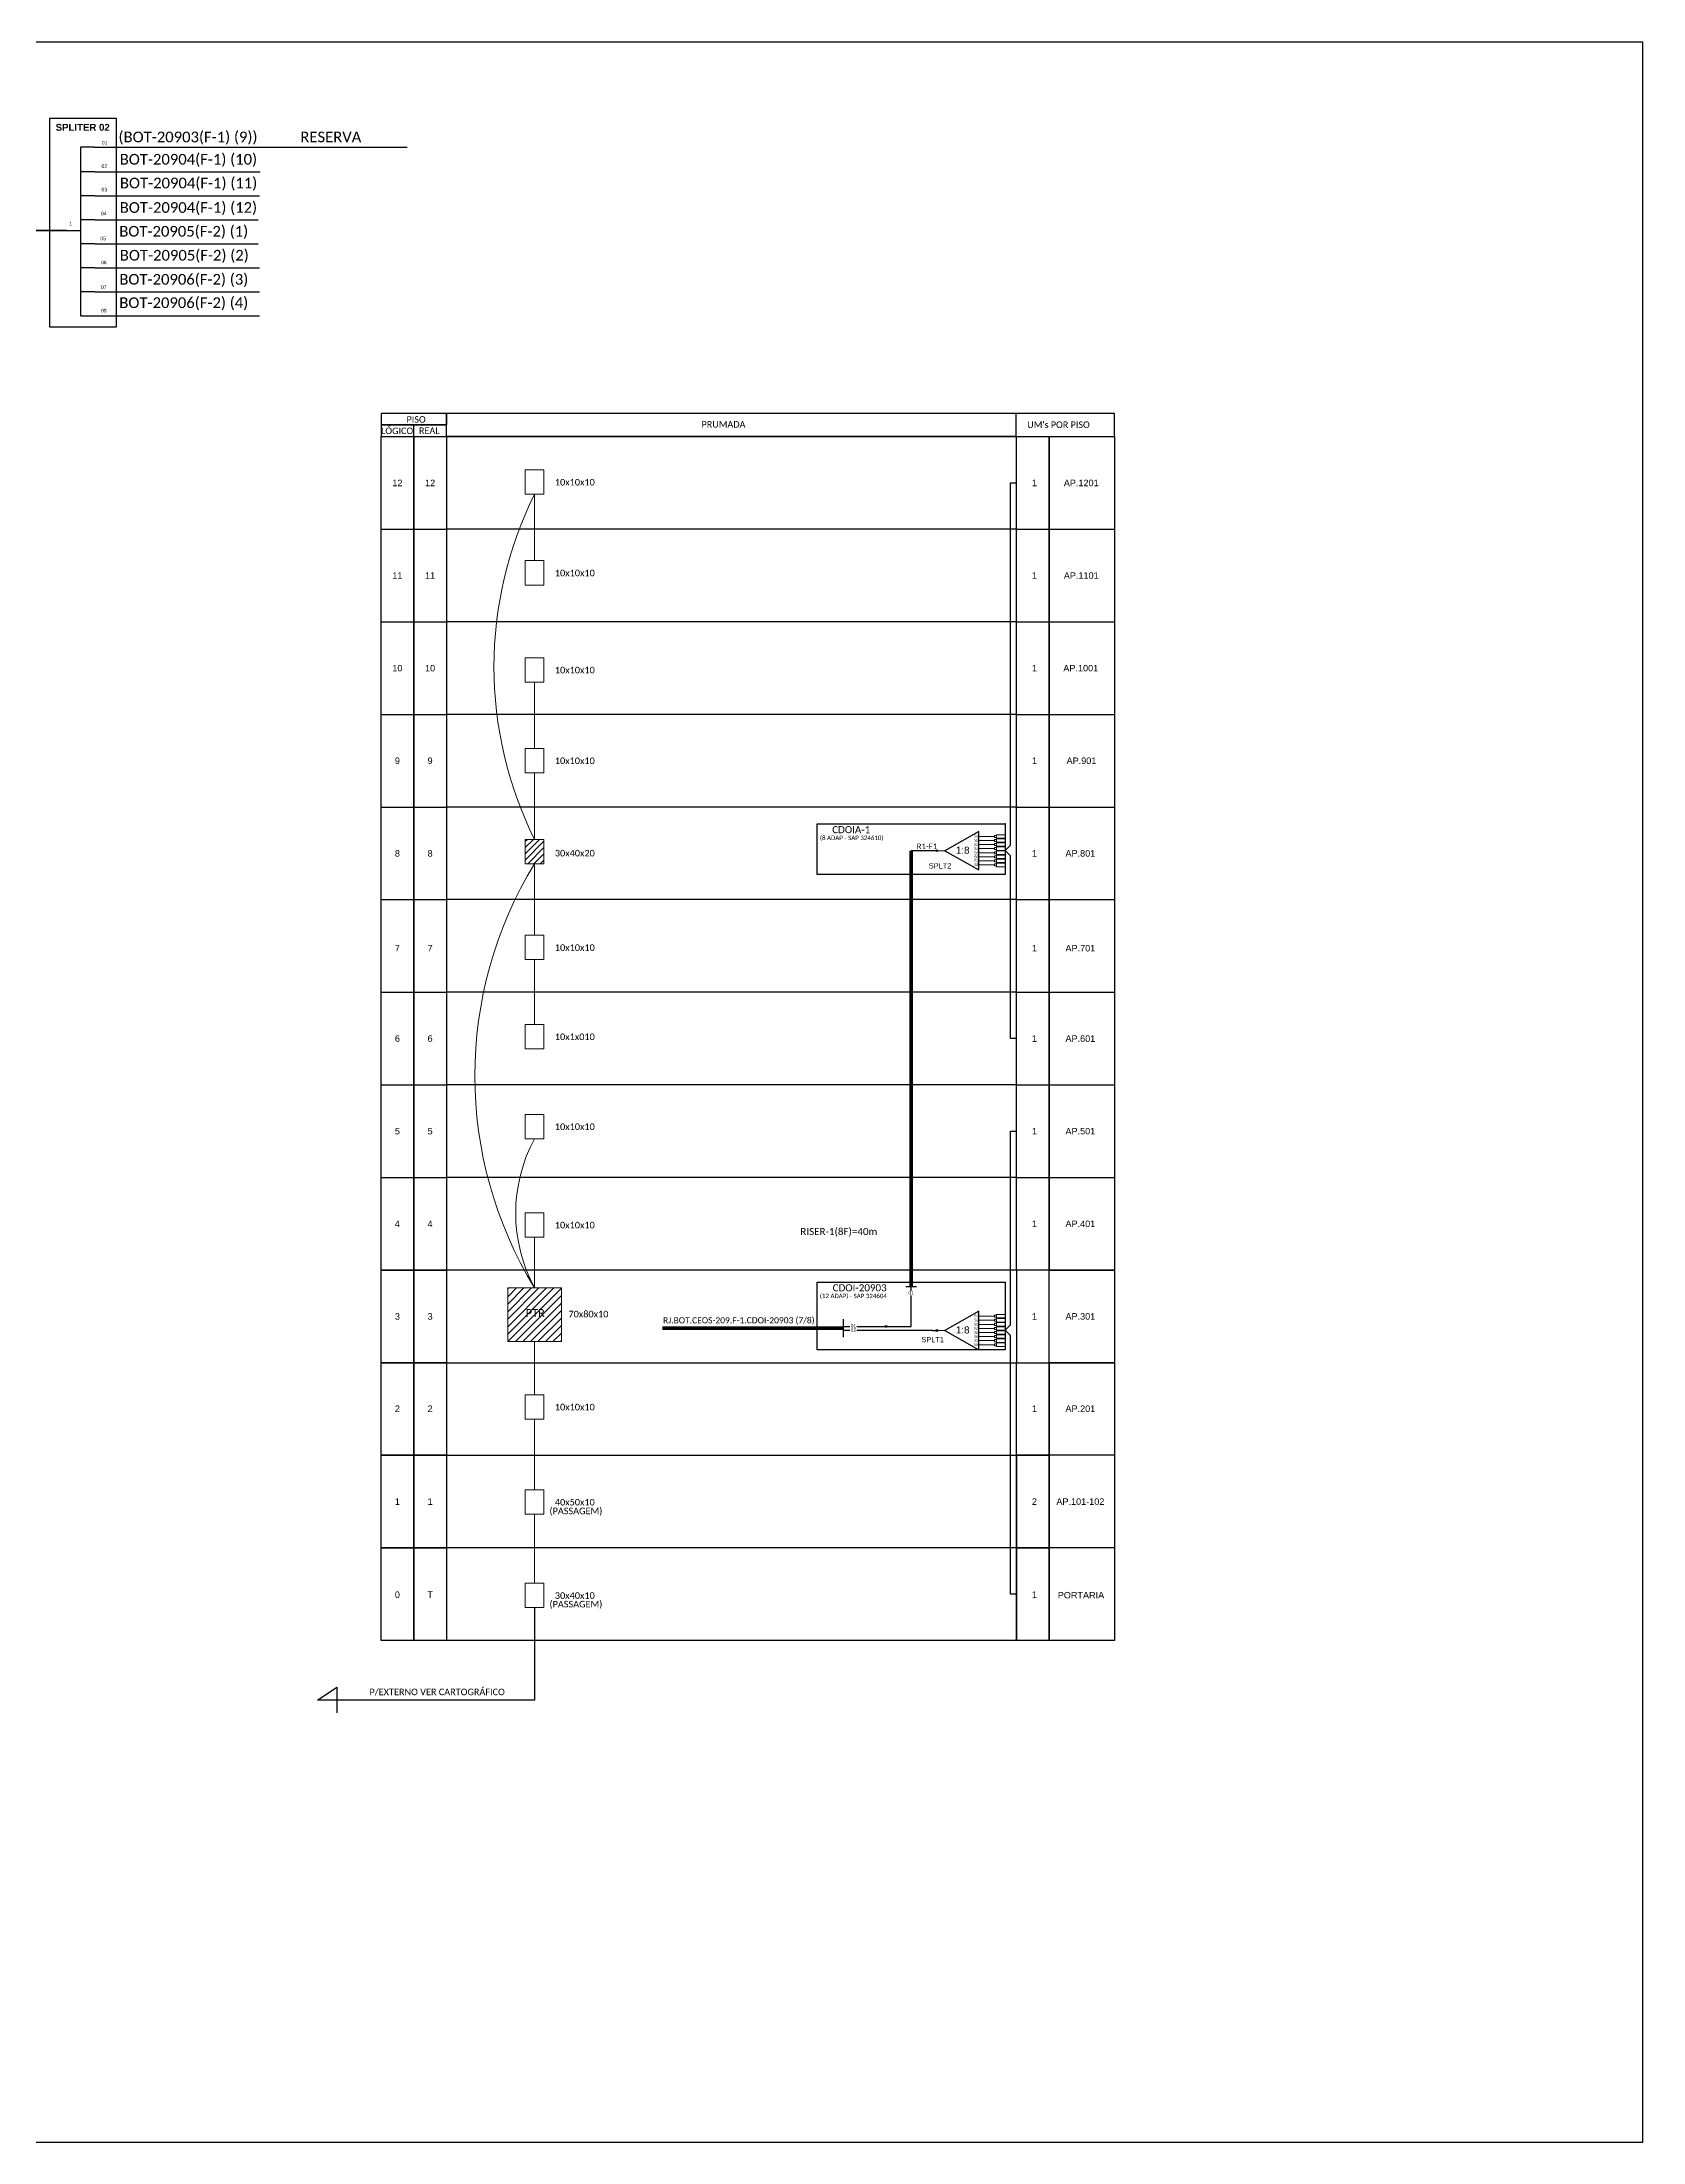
# Model space of a CAD drawing. Header units: millimetres. Extents: x -5590 to 21534, y -8869 to 17871.
# Drawn here: x -5204 to -4751, y 17277 to 17871 of the extents above; entities that cross this region are included whole.
import ezdxf
from ezdxf.enums import TextEntityAlignment as Align

# ---------------------------------------------------------------- set-up
doc = ezdxf.new("R2010")
doc.units = ezdxf.units.MM
doc.header["$LTSCALE"] = 0.03
for name, color, linetype in [('CAP a instalar', 1, 'FENCELINE1'), ('ml', 1, 'Continuous'), ('texto', 255, 'Continuous'), ('UNIFILAR', 7, 'Continuous')]:
    doc.layers.add(name, color=color, linetype=linetype)
doc.styles.add('ARIAL', font='arial.ttf')
doc.styles.add('MtXpl_Calibri', font='calibri.ttf')
doc.styles.get("Standard").update_dxf_attribs({"font": 'arial.ttf'})
doc.styles.add('WMF-Calibri0', font='calibri.ttf')
doc.linetypes.add('FENCELINE1', pattern='A,0.25,-0.1,[133,ltypeshp.shx,S=0.1,R=0,X=-0.1,Y=0],-0.1,1', length=1.45)

# ---------------------------------------------------------------- blocks, each defined once
blk = doc.blocks.new('A$C415C251F')
at = {"color": 3}
blk.add_point((0, 0), dxfattribs=at)
blk = doc.blocks.new('SPLT_1-8_SC-APC')
at = {"color": 1}
blk.add_lwpolyline([(-7.37, -2.1), (-17.04, -7.55), (-7.37, -13), (-7.37, -2.1)], dxfattribs=at)
at = {"color": 3, "lineweight": 0}
for points in [[(-2.99, -3.51), (-7.37, -3.51)], [(-7.37, -4.66), (-2.99, -4.66)], [(-7.37, -5.82), (-2.99, -5.82)], [(-2.41, -3.02), (-2.41, -4)], [(-2.41, -3.02), (0, -3.02)], [(-2.41, -4), (0, -4)], [(-2.41, -4.17), (-2.41, -5.16)], [(-2.41, -4.17), (0, -4.17)], [(-2.41, -5.16), (0, -5.16)], [(-2.41, -5.32), (-2.41, -6.31)], [(-2.41, -5.32), (0, -5.32)], [(-7.37, -6.97), (-2.99, -6.97)], [(-7.37, -8.12), (-2.99, -8.12)], [(-7.37, -9.28), (-2.99, -9.28)], [(-7.37, -10.43), (-2.99, -10.43)], [(-7.37, -11.58), (-2.99, -11.58)], [(-2.41, -6.31), (0, -6.31)], [(-2.41, -6.48), (-2.41, -7.46)], [(-2.41, -6.48), (0, -6.48)], [(-2.41, -7.46), (0, -7.46)], [(-2.41, -7.63), (-2.41, -8.62)], [(-2.41, -7.63), (0, -7.63)], [(-2.41, -8.62), (0, -8.62)], [(-2.41, -8.78), (-2.41, -9.77)], [(-2.41, -8.78), (0, -8.78)], [(-2.41, -9.77), (0, -9.77)], [(-2.41, -9.94), (-2.41, -10.92)], [(-2.41, -9.94), (0, -9.94)], [(-2.41, -10.92), (0, -10.92)], [(-2.41, -11.09), (-2.41, -12.08)], [(-2.41, -11.09), (0, -11.09)], [(-2.41, -12.08), (0, -12.08)]]:
    blk.add_lwpolyline(points, dxfattribs=at)
for points in [[(-2.99, -3.22), (-2.41, -3.22), (-2.41, -3.8), (-2.99, -3.8)], [(-2.99, -4.38), (-2.41, -4.38), (-2.41, -4.95), (-2.99, -4.95)], [(-2.99, -5.53), (-2.41, -5.53), (-2.41, -6.1), (-2.99, -6.1)], [(-2.99, -6.68), (-2.41, -6.68), (-2.41, -7.26), (-2.99, -7.26)], [(-2.99, -7.84), (-2.41, -7.84), (-2.41, -8.41), (-2.99, -8.41)], [(-2.99, -8.99), (-2.41, -8.99), (-2.41, -9.56), (-2.99, -9.56)], [(-2.99, -10.14), (-2.41, -10.14), (-2.41, -10.72), (-2.99, -10.72)], [(-2.99, -11.3), (-2.41, -11.3), (-2.41, -11.87), (-2.99, -11.87)]]:
    blk.add_lwpolyline(points, close=True, dxfattribs=at)
at = {"color": 1, "lineweight": 0}
blk.add_lwpolyline([(-17.04, -7.55), (-19.26, -7.55)], dxfattribs=at)
at = {"color": 1, "style": 'ARIAL'}
for s, height, p in [('S1', 0.75, (-8.74, -3.78)), ('S2', 0.75, (-8.74, -4.97)), ('S3', 0.75, (-8.74, -6.18)), ('1:8', 2, (-13.91, -8.4)), ('S4', 0.75, (-8.74, -7.36)), ('S5', 0.75, (-8.74, -8.57)), ('S6', 0.75, (-8.74, -9.69)), ('S7', 0.75, (-8.74, -10.78)), ('S8', 0.75, (-8.74, -11.9))]:
    blk.add_text(s, height=height, dxfattribs=at).set_placement(p)

msp = doc.modelspace()

# ---------------------------------------------------------------- hatches: boundary and pattern name
h = msp.add_hatch()
h.set_pattern_fill('ANSI31', color=1, scale=10)
h.set_pattern_definition([(45, (-17254.8219, 15862.3637), (-0.88388348, 0.88388348), [])])
h.paths.add_polyline_path([(-5062, 17645.36), (-5067.3, 17645.36), (-5067.3, 17638.46), (-5062, 17638.46)])
h = msp.add_hatch(color=3)
h.dxf.hatch_style = 1
edge = h.paths.add_edge_path()
edge.add_arc((-4950.86, 17642.15), 0.205, 0, 360)
h = msp.add_hatch()
h.set_pattern_fill('ANSI31', color=1, scale=12, style=0)
h.set_pattern_definition([(45, (-5805.823, 17041.2056), (-1.0606602, 1.0606602), [])])
h.paths.add_polyline_path([(-5057.06, 17518.47), (-5072.24, 17518.47), (-5072.24, 17503.33), (-5057.06, 17503.33)])
h.paths.add_polyline_path([(-5067.51, 17509.42), (-5061, 17509.42), (-5061, 17513.36), (-5067.51, 17513.36)], flags=9)
h = msp.add_hatch(color=3)
h.dxf.hatch_style = 1
edge = h.paths.add_edge_path()
edge.add_arc((-4965.17, 17507.59), 0.256, 0, 360)
h = msp.add_hatch(color=3)
h.dxf.hatch_style = 1
edge = h.paths.add_edge_path()
edge.add_arc((-4950.86, 17506.44), 0.256, 0, 360)

# ---------------------------------------------------------------- linework, layer by layer
at = {"color": 0}
for p, q in [((-5108.06, 17759.27), (-5098.8, 17759.27)), ((-5108.06, 17733.08), (-5108.06, 17759.27)), ((-5108.06, 17759.27), (-5098.8, 17759.27)), ((-5098.8, 17759.27), (-5098.8, 17733.08)), ((-5098.8, 17759.27), (-5089.55, 17759.27)), ((-5098.8, 17733.08), (-5098.8, 17759.27)), ((-5098.8, 17759.27), (-5089.55, 17759.27)), ((-4928.38, 17759.27), (-5089.55, 17759.27)), ((-5089.55, 17759.27), (-5089.55, 17733.08)), ((-4928.38, 17759.27), (-5089.55, 17759.27)), ((-4928.38, 17759.27), (-4919.13, 17759.27)), ((-4928.38, 17733.08), (-4928.38, 17759.27)), ((-4928.38, 17759.27), (-4919.13, 17759.27)), ((-4919.13, 17759.27), (-4900.61, 17759.27)), ((-4919.13, 17733.08), (-4919.13, 17759.27)), ((-4919.13, 17759.27), (-4919.13, 17733.08)), ((-4919.13, 17759.27), (-4900.61, 17759.27)), ((-4900.61, 17759.27), (-4900.61, 17733.08)), ((-5108.06, 17733.08), (-5098.8, 17733.08)), ((-5108.06, 17706.88), (-5108.06, 17733.08)), ((-5108.06, 17733.08), (-5098.8, 17733.08)), ((-5098.8, 17733.08), (-5098.8, 17706.88)), ((-5098.8, 17733.08), (-5089.55, 17733.08)), ((-5098.8, 17706.88), (-5098.8, 17733.08)), ((-5098.8, 17733.08), (-5089.55, 17733.08)), ((-4928.38, 17733.08), (-5089.55, 17733.08)), ((-5089.55, 17733.08), (-5089.55, 17706.88)), ((-4928.38, 17733.08), (-5089.55, 17733.08)), ((-4928.38, 17733.08), (-4919.13, 17733.08)), ((-4928.38, 17706.88), (-4928.38, 17733.08)), ((-4928.38, 17733.08), (-4919.13, 17733.08)), ((-4919.13, 17733.08), (-4900.61, 17733.08)), ((-4919.13, 17706.88), (-4919.13, 17733.08)), ((-4919.13, 17733.08), (-4919.13, 17706.88)), ((-4919.13, 17733.08), (-4900.61, 17733.08)), ((-4900.61, 17733.08), (-4900.61, 17706.88)), ((-5108.06, 17706.88), (-5098.8, 17706.88)), ((-5108.06, 17680.69), (-5108.06, 17706.88)), ((-5098.8, 17706.88), (-5098.8, 17680.69)), ((-5098.8, 17706.88), (-5089.55, 17706.88)), ((-5098.8, 17680.69), (-5098.8, 17706.88)), ((-4928.38, 17706.88), (-5089.55, 17706.88)), ((-5089.55, 17706.88), (-5089.55, 17680.69)), ((-4928.38, 17706.88), (-4919.13, 17706.88)), ((-4928.38, 17680.69), (-4928.38, 17706.88)), ((-4919.13, 17706.88), (-4900.61, 17706.88)), ((-4919.13, 17680.69), (-4919.13, 17706.88)), ((-4919.13, 17706.88), (-4919.13, 17680.69)), ((-4900.61, 17706.88), (-4900.61, 17680.69)), ((-5108.06, 17680.69), (-5098.8, 17680.69)), ((-5108.06, 17654.49), (-5108.06, 17680.69)), ((-5098.8, 17680.69), (-5098.8, 17654.49)), ((-5098.8, 17680.69), (-5089.55, 17680.69)), ((-5098.8, 17654.49), (-5098.8, 17680.69)), ((-4928.38, 17680.69), (-5089.55, 17680.69)), ((-5089.55, 17680.69), (-5089.55, 17654.49)), ((-4928.38, 17680.69), (-4919.13, 17680.69)), ((-4928.38, 17654.49), (-4928.38, 17680.69)), ((-4919.13, 17680.69), (-4900.61, 17680.69)), ((-4919.13, 17654.49), (-4919.13, 17680.69)), ((-4919.13, 17680.69), (-4919.13, 17654.49)), ((-4900.61, 17680.69), (-4900.61, 17654.49)), ((-5108.06, 17654.49), (-5098.8, 17654.49)), ((-5108.06, 17628.3), (-5108.06, 17654.49)), ((-5098.8, 17654.49), (-5098.8, 17628.3)), ((-5098.8, 17654.49), (-5089.55, 17654.49)), ((-5098.8, 17628.3), (-5098.8, 17654.49)), ((-4928.38, 17654.49), (-5089.55, 17654.49)), ((-5089.55, 17654.49), (-5089.55, 17628.3)), ((-4928.38, 17654.49), (-4919.13, 17654.49)), ((-4928.38, 17628.3), (-4928.38, 17654.49)), ((-4919.13, 17654.49), (-4900.61, 17654.49)), ((-4919.13, 17628.3), (-4919.13, 17654.49)), ((-4919.13, 17654.49), (-4919.13, 17628.3)), ((-4900.61, 17654.49), (-4900.61, 17628.3)), ((-5108.06, 17628.3), (-5098.8, 17628.3)), ((-5108.06, 17602.1), (-5108.06, 17628.3)), ((-5098.8, 17628.3), (-5098.8, 17602.1)), ((-5098.8, 17628.3), (-5089.55, 17628.3)), ((-5098.8, 17602.1), (-5098.8, 17628.3)), ((-4928.38, 17628.3), (-5089.55, 17628.3)), ((-5089.55, 17628.3), (-5089.55, 17602.1)), ((-4928.38, 17628.3), (-4919.13, 17628.3)), ((-4928.38, 17602.1), (-4928.38, 17628.3)), ((-4919.13, 17628.3), (-4900.61, 17628.3)), ((-4919.13, 17602.1), (-4919.13, 17628.3)), ((-4919.13, 17628.3), (-4919.13, 17602.1)), ((-4900.61, 17628.3), (-4900.61, 17602.1)), ((-5108.06, 17602.1), (-5098.8, 17602.1)), ((-5108.06, 17575.91), (-5108.06, 17602.1)), ((-5098.8, 17602.1), (-5098.8, 17575.91)), ((-5098.8, 17602.1), (-5089.55, 17602.1)), ((-5098.8, 17575.91), (-5098.8, 17602.1)), ((-4928.38, 17602.1), (-5089.55, 17602.1)), ((-5089.55, 17602.1), (-5089.55, 17575.91)), ((-4928.38, 17602.1), (-4919.13, 17602.1)), ((-4928.38, 17575.91), (-4928.38, 17602.1)), ((-4919.13, 17602.1), (-4900.61, 17602.1)), ((-4919.13, 17575.91), (-4919.13, 17602.1)), ((-4919.13, 17602.1), (-4919.13, 17575.91)), ((-4900.61, 17602.1), (-4900.61, 17575.91)), ((-5108.06, 17575.91), (-5098.8, 17575.91)), ((-5108.06, 17549.71), (-5108.06, 17575.91)), ((-5098.8, 17575.91), (-5098.8, 17549.71)), ((-5098.8, 17575.91), (-5089.55, 17575.91)), ((-5098.8, 17549.71), (-5098.8, 17575.91)), ((-4928.38, 17575.91), (-5089.55, 17575.91)), ((-5089.55, 17575.91), (-5089.55, 17549.71)), ((-4928.38, 17575.91), (-4919.13, 17575.91)), ((-4928.38, 17549.71), (-4928.38, 17575.91)), ((-4919.13, 17575.91), (-4900.61, 17575.91)), ((-4919.13, 17549.71), (-4919.13, 17575.91)), ((-4919.13, 17575.91), (-4919.13, 17549.71)), ((-4900.61, 17575.91), (-4900.61, 17549.71)), ((-4928.38, 17549.71), (-5089.55, 17549.71)), ((-4928.38, 17523.52), (-5089.55, 17523.52)), ((-4928.38, 17523.52), (-4928.38, 17497.32)), ((-5089.55, 17497.32), (-4928.38, 17497.32)), ((-5089.55, 17471.13), (-4928.38, 17471.13)), ((-4928.38, 17471.13), (-4928.38, 17444.93)), ((-4919.13, 17444.93), (-4919.13, 17471.13)), ((-4900.61, 17471.13), (-4900.61, 17444.93)), ((-4928.38, 17444.93), (-5089.55, 17444.93)), ((-4928.38, 17444.93), (-4928.38, 17418.74)), ((-4900.61, 17444.93), (-4919.13, 17444.93)), ((-4919.13, 17418.74), (-4919.13, 17444.93)), ((-4900.61, 17444.93), (-4900.61, 17418.74)), ((-4928.38, 17418.74), (-5089.55, 17418.74)), ((-4900.61, 17418.74), (-4919.13, 17418.74))]:
    msp.add_line(p, q, dxfattribs=at)
at = {"color": 5}
for p, q in [((-4958.16, 17507.59), (-4958.16, 17516.33)), ((-4965.17, 17507.59), (-4958.16, 17507.59))]:
    msp.add_line(p, q, dxfattribs=at)
at = {"color": 3}
for p, q in [((-4977.32, 17507.59), (-4975.46, 17507.59)), ((-4973.54, 17507.59), (-4965.17, 17507.59))]:
    msp.add_line(p, q, dxfattribs=at)
msp.add_lwpolyline([(-5589.74, 17276.89), (-4751.18, 17276.89), (-4751.18, 17870.89), (-5589.74, 17870.89), (-5589.74, 17276.89)])
at = {"color": 7}
msp.add_lwpolyline([(-5201.84, 17790.28), (-5182.83, 17790.28), (-5182.83, 17849.3), (-5201.84, 17849.3)], close=True, dxfattribs=at)
at = {"color": 0}
for points in [[(-5108.06, 17762.56), (-5089.55, 17762.56), (-5089.55, 17765.85), (-5108.06, 17765.85)], [(-5108.06, 17759.27), (-5089.55, 17759.27), (-5089.55, 17762.56), (-5108.06, 17762.56)], [(-5108.06, 17549.71), (-5098.8, 17549.71), (-5098.8, 17523.52), (-5108.06, 17523.52)], [(-5098.8, 17549.71), (-5089.55, 17549.71), (-5089.55, 17523.52), (-5098.8, 17523.52)], [(-4928.38, 17549.71), (-4919.13, 17549.71), (-4919.13, 17523.52), (-4928.38, 17523.52)], [(-4919.13, 17549.71), (-4900.61, 17549.71), (-4900.61, 17523.52), (-4919.13, 17523.52)], [(-5108.06, 17523.52), (-5098.8, 17523.52), (-5098.8, 17497.32), (-5108.06, 17497.32)], [(-5098.8, 17523.52), (-5089.55, 17523.52), (-5089.55, 17497.32), (-5098.8, 17497.32)], [(-4919.13, 17523.52), (-4900.61, 17523.52), (-4900.61, 17497.32), (-4919.13, 17497.32)], [(-5108.06, 17497.32), (-5098.8, 17497.32), (-5098.8, 17471.13), (-5108.06, 17471.13)], [(-5098.8, 17497.32), (-5089.55, 17497.32), (-5089.55, 17471.13), (-5098.8, 17471.13)], [(-4928.38, 17497.32), (-4919.13, 17497.32), (-4919.13, 17471.13), (-4928.38, 17471.13)], [(-4919.13, 17497.32), (-4900.61, 17497.32), (-4900.61, 17471.13), (-4919.13, 17471.13)], [(-5108.06, 17471.13), (-5098.8, 17471.13), (-5098.8, 17444.93), (-5108.06, 17444.93)], [(-5098.8, 17471.13), (-5089.55, 17471.13), (-5089.55, 17444.93), (-5098.8, 17444.93)], [(-4928.38, 17471.13), (-4919.13, 17471.13), (-4919.13, 17444.93), (-4928.38, 17444.93)], [(-5108.06, 17444.93), (-5098.8, 17444.93), (-5098.8, 17418.74), (-5108.06, 17418.74)], [(-5098.8, 17444.93), (-5089.55, 17444.93), (-5089.55, 17418.74), (-5098.8, 17418.74)], [(-4928.38, 17444.93), (-4919.13, 17444.93), (-4919.13, 17418.74), (-4928.38, 17418.74)]]:
    msp.add_lwpolyline(points, close=True, dxfattribs=at)
for points in [[(-5098.8, 17759.27), (-5098.8, 17762.56)], [(-5089.55, 17759.27), (-4900.61, 17759.27), (-4900.61, 17765.85), (-5089.55, 17765.85), (-5089.55, 17765.85), (-5089.55, 17762.56)], [(-4928.4, 17759.27), (-4928.4, 17765.85)]]:
    msp.add_lwpolyline(points, dxfattribs=at)
at = {"color": 0, "lineweight": 0}
for points in [[(-5067.3, 17749.87), (-5062, 17749.87), (-5062, 17742.97), (-5067.3, 17742.97)], [(-5067.3, 17724.19), (-5062, 17724.19), (-5062, 17717.29), (-5067.3, 17717.29)], [(-5067.3, 17696.73), (-5062, 17696.73), (-5062, 17689.83), (-5067.3, 17689.83)], [(-5067.3, 17671.07), (-5062, 17671.07), (-5062, 17664.17), (-5067.3, 17664.17)], [(-5067.3, 17618.3), (-5062, 17618.3), (-5062, 17611.41), (-5067.3, 17611.41)], [(-5067.3, 17593), (-5062, 17593), (-5062, 17586.11), (-5067.3, 17586.11)], [(-5067.3, 17567.57), (-5062, 17567.57), (-5062, 17560.67), (-5067.3, 17560.67)], [(-5067.3, 17539.73), (-5062, 17539.73), (-5062, 17532.83), (-5067.3, 17532.83)], [(-5067.3, 17488.26), (-5062, 17488.26), (-5062, 17481.37), (-5067.3, 17481.37)], [(-5067.3, 17461.36), (-5062, 17461.36), (-5062, 17454.46), (-5067.3, 17454.46)], [(-5067.3, 17434.95), (-5062, 17434.95), (-5062, 17428.06), (-5067.3, 17428.06)]]:
    msp.add_lwpolyline(points, close=True, dxfattribs=at)
at = {"color": 3}
for points in [[(-4928.38, 17589), (-4930.04, 17589), (-4930.04, 17640.73), (-4931.6, 17642.24), (-4930.03, 17643.74), (-4930.04, 17746.17), (-4928.38, 17746.17)], [(-4928.38, 17431.83), (-4930.04, 17431.83), (-4930.04, 17505.02), (-4931.6, 17506.53), (-4930.03, 17508.03), (-4930.03, 17562.81), (-4928.38, 17562.81)]]:
    msp.add_lwpolyline(points, dxfattribs=at)
at = {"color": 1}
for points in [[(-4984.73, 17649.7), (-4931.6, 17649.7), (-4931.6, 17635.38), (-4984.73, 17635.38)], [(-4984.73, 17520.12), (-4931.6, 17520.12), (-4931.6, 17500.99), (-4984.73, 17500.99)]]:
    msp.add_lwpolyline(points, close=True, dxfattribs=at)
at = {"color": 1, "lineweight": 0}
for points in [[(-5067.3, 17645.36), (-5062, 17645.36), (-5062, 17638.46), (-5067.3, 17638.46)], [(-5072.24, 17518.5), (-5057.06, 17518.5), (-5057.06, 17503.33), (-5072.24, 17503.33)]]:
    msp.add_lwpolyline(points, close=True, dxfattribs=at)
at = {"color": 5, "const_width": 1}
msp.add_lwpolyline([(-4958.16, 17518.88), (-4958.16, 17642.15)], dxfattribs=at)
at = {"color": 5}
for points in [[(-4951.07, 17642.15), (-4958.17, 17642.15)], [(-4959.67, 17518.88), (-4956.65, 17518.88)], [(-4958.16, 17517.68), (-4958.16, 17518.88)]]:
    msp.add_lwpolyline(points, dxfattribs=at)
at = {"color": 1}
for points in [[(-4938.97, 17511.89), (-4948.64, 17506.44), (-4938.97, 17500.99), (-4938.97, 17511.89)], [(-4977.32, 17509.68), (-4977.32, 17504.56)]]:
    msp.add_lwpolyline(points, dxfattribs=at)
at = {"color": 1, "const_width": 1}
msp.add_lwpolyline([(-5028.54, 17507.09), (-4977.32, 17507.09)], dxfattribs=at)
at = {"color": 2}
for points in [[(-4977.32, 17506.5), (-4975.46, 17506.5)], [(-4952.06, 17506.44), (-4973.51, 17506.44)], [(-4952.06, 17506.44), (-4950.86, 17506.44)]]:
    msp.add_lwpolyline(points, dxfattribs=at)
at = {"color": 1, "lineweight": 0}
msp.add_lwpolyline([(-4948.64, 17506.44), (-4950.86, 17506.44)], dxfattribs=at)
at = {"color": 3, "lineweight": 0}
for points in [[(-4934.6, 17510.48), (-4938.97, 17510.48)], [(-4938.97, 17509.33), (-4934.6, 17509.33)], [(-4938.97, 17508.17), (-4934.6, 17508.17)], [(-4938.97, 17507.02), (-4934.6, 17507.02)], [(-4938.97, 17505.87), (-4934.6, 17505.87)], [(-4934.02, 17510.97), (-4934.02, 17509.99)], [(-4934.02, 17510.97), (-4931.6, 17510.97)], [(-4934.02, 17509.99), (-4931.6, 17509.99)], [(-4934.02, 17509.82), (-4934.02, 17508.83)], [(-4934.02, 17509.82), (-4931.6, 17509.82)], [(-4934.02, 17508.83), (-4931.6, 17508.83)], [(-4934.02, 17508.67), (-4934.02, 17507.68)], [(-4934.02, 17508.67), (-4931.6, 17508.67)], [(-4934.02, 17507.68), (-4931.6, 17507.68)], [(-4934.02, 17507.51), (-4934.02, 17506.53)], [(-4934.02, 17507.51), (-4931.6, 17507.51)], [(-4934.02, 17506.53), (-4931.6, 17506.53)], [(-4934.02, 17506.36), (-4934.02, 17505.37)], [(-4934.02, 17506.36), (-4931.6, 17506.36)], [(-4934.02, 17505.37), (-4931.6, 17505.37)], [(-4934.02, 17505.21), (-4934.02, 17504.22)], [(-4934.02, 17505.21), (-4931.6, 17505.21)], [(-4938.97, 17504.71), (-4934.6, 17504.71)], [(-4938.97, 17503.56), (-4934.6, 17503.56)], [(-4934.02, 17504.22), (-4931.6, 17504.22)], [(-4934.02, 17504.05), (-4934.02, 17503.07)], [(-4934.02, 17504.05), (-4931.6, 17504.05)], [(-4934.02, 17503.07), (-4931.6, 17503.07)], [(-4934.02, 17502.9), (-4934.02, 17501.91)], [(-4934.02, 17502.9), (-4931.6, 17502.9)]]:
    msp.add_lwpolyline(points, dxfattribs=at)
for points in [[(-4934.6, 17510.76), (-4934.02, 17510.76), (-4934.02, 17510.19), (-4934.6, 17510.19)], [(-4934.6, 17509.61), (-4934.02, 17509.61), (-4934.02, 17509.04), (-4934.6, 17509.04)], [(-4934.6, 17508.46), (-4934.02, 17508.46), (-4934.02, 17507.89), (-4934.6, 17507.89)], [(-4934.6, 17507.31), (-4934.02, 17507.31), (-4934.02, 17506.73), (-4934.6, 17506.73)], [(-4934.6, 17506.15), (-4934.02, 17506.15), (-4934.02, 17505.58), (-4934.6, 17505.58)], [(-4934.6, 17505), (-4934.02, 17505), (-4934.02, 17504.43), (-4934.6, 17504.43)], [(-4934.6, 17503.85), (-4934.02, 17503.85), (-4934.02, 17503.27), (-4934.6, 17503.27)], [(-4934.6, 17502.69), (-4934.02, 17502.69), (-4934.02, 17502.12), (-4934.6, 17502.12)]]:
    msp.add_lwpolyline(points, close=True, dxfattribs=at)
at = {"color": 3}
for centre, radius in [((-4950.86, 17642.15), 0.205), ((-4965.17, 17507.59), 0.256), ((-4950.86, 17506.44), 0.256)]:
    msp.add_circle(centre, radius, dxfattribs=at)
msp.add_point((-4948.64, 17506.44))
at = {"layer": 'CAP a instalar', "color": 3, "lineweight": 0}
for points in [[(-5064.65, 17742.97), (-5064.65, 17724.19)], [(-5064.65, 17671.07), (-5064.65, 17689.83)], [(-5064.65, 17645.36), (-5064.65, 17664.17)], [(-5064.65, 17638.46), (-5064.65, 17618.3)], [(-5064.65, 17611.41), (-5064.65, 17593)], [(-5064.65, 17518.5), (-5064.65, 17532.83)], [(-5064.65, 17503.33), (-5064.65, 17488.26)], [(-4934.6, 17502.41), (-4938.97, 17502.41)], [(-4934.02, 17501.91), (-4931.6, 17501.91)], [(-5064.65, 17481.37), (-5064.65, 17461.36)], [(-5064.65, 17454.46), (-5064.65, 17434.95)]]:
    msp.add_lwpolyline(points, dxfattribs=at)
for centre, radius, start, end in [((-4966.6, 17694.16), 109.52, 153.53662, 206.46338), ((-4966.5, 17578.48), 115.02, 148.56932, 211.43068), ((-5025.69, 17539.59), 44.29, 151.57492, 208.42508)]:
    msp.add_arc(centre, radius, start, end, dxfattribs=at)
at = {"layer": 'ml', "color": 1}
msp.add_lwpolyline([(-5064.65, 17428.06), (-5064.65, 17401.91), (-5126.04, 17401.91), (-5120.58, 17405.55), (-5120.58, 17398.28)], dxfattribs=at)
at = {"layer": 'UNIFILAR', "color": 7, "linetype": 'Continuous'}
for p, q in [((-5193.07, 17841.11), (-5193.07, 17793.34)), ((-5189.21, 17841.11), (-5193.07, 17841.11)), ((-5189.01, 17834.2), (-5192.88, 17834.2)), ((-5189.01, 17827.39), (-5192.88, 17827.39)), ((-5189.01, 17820.55), (-5192.88, 17820.55)), ((-5197.09, 17817.54), (-5193.09, 17817.54)), ((-5189.01, 17813.77), (-5192.88, 17813.77)), ((-5189.01, 17806.99), (-5192.88, 17806.99)), ((-5189.01, 17800.18), (-5192.88, 17800.18)), ((-5189.01, 17793.38), (-5192.88, 17793.38))]:
    msp.add_line(p, q, dxfattribs=at)
at = {"layer": 'UNIFILAR', "color": 10, "linetype": 'Continuous'}
for p, q in [((-5189.21, 17841.11), (-5100.63, 17841.1)), ((-5189.01, 17834.2), (-5142.21, 17834.19)), ((-5189.01, 17827.41), (-5142.42, 17827.4)), ((-5189.01, 17820.56), (-5142.82, 17820.55)), ((-5189.01, 17813.78), (-5142.82, 17813.77)), ((-5189.01, 17806.99), (-5142.42, 17806.98)), ((-5189.01, 17800.19), (-5142.42, 17800.18)), ((-5189.01, 17793.4), (-5142.42, 17793.39))]:
    msp.add_line(p, q, dxfattribs=at)
at = {"layer": 'UNIFILAR', "color": 1, "linetype": 'Continuous', "lineweight": 60}
msp.add_line((-5197.09, 17817.54), (-5235.35, 17817.42), dxfattribs=at)

# ---------------------------------------------------------------- block references
at = {"color": 3}
for name in ['A$C415C251F', 'SPLT_1-8_SC-APC']:
    msp.add_blockref(name, (-4931.6, 17649.7), dxfattribs=at)

# ---------------------------------------------------------------- texts
at = {"color": 0, "style": 'WMF-Calibri0'}
for s, height, p in [('  LÓGICO', 1.84, (-5109.33, 17759.99)), ('     PISO', 1.84, (-5104.09, 17763.21)), ('    REAL', 1.84, (-5099.92, 17760.03)), ('PRUMADA', 1.84, (-5017.42, 17761.82)), ("UM's POR PISO", 1.84, (-4925.33, 17761.72)), ('10x10x10', 1.854, (-5058.9, 17745.45)), ('10x10x10', 1.854, (-5058.9, 17719.77)), ('10x10x10', 1.854, (-5058.9, 17692.31)), ('10x10x10', 1.854, (-5058.9, 17666.65)), ('30x40x20', 1.854, (-5058.9, 17640.52)), ('10x10x10', 1.854, (-5058.9, 17613.8)), ('10x1x010', 1.854, (-5058.9, 17588.58)), ('10x10x10', 1.854, (-5058.9, 17563.15)), ('10x10x10', 1.854, (-5058.9, 17535.31)), ('70x80x10', 1.854, (-5055.05, 17510.15)), ('10x10x10', 1.854, (-5058.9, 17483.84)), ('40x50x10', 1.854, (-5058.9, 17456.94)), ('(PASSAGEM)', 1.854, (-5060.42, 17454.46)), ('(PASSAGEM)', 1.854, (-5060.42, 17428.1)), ('30x40x10', 1.854, (-5058.9, 17430.53)), ('P/EXTERNO VER CARTOGRÁFICO', 1.8536, (-5111.33, 17403.27))]:
    msp.add_text(s, height=height, dxfattribs=at).set_placement(p)
at = {"color": 0, "style": 'ARIAL'}
for s, p in [('12', (-5103.43, 17746.17)), ('12', (-5094.18, 17746.17)), ('1', (-4923.28, 17746.17)), ('AP.1201', (-4910.04, 17746.17)), ('11', (-5103.43, 17719.98)), ('11', (-5094.18, 17719.98)), ('1', (-4923.28, 17719.98)), ('AP.1101', (-4910.04, 17719.98)), ('10', (-5103.43, 17693.78)), ('10', (-5094.18, 17693.78)), ('1', (-4923.28, 17693.78)), ('AP.1001', (-4910.17, 17693.78)), ('9', (-5103.43, 17667.59)), ('9', (-5094.18, 17667.59)), ('1', (-4923.28, 17667.59)), ('AP.901', (-4909.98, 17667.59)), ('8', (-5103.43, 17641.39)), ('8', (-5094.18, 17641.39)), ('1', (-4923.28, 17641.39)), ('AP.801', (-4910.29, 17641.39)), ('7', (-5103.43, 17614.56)), ('7', (-5094.18, 17614.56)), ('1', (-4923.28, 17614.56)), ('AP.701', (-4910.29, 17614.56)), ('6', (-5103.43, 17589)), ('6', (-5094.18, 17589)), ('1', (-4923.28, 17589)), ('AP.601', (-4910.29, 17589)), ('5', (-5103.43, 17562.81)), ('5', (-5094.18, 17562.81)), ('1', (-4923.28, 17562.81)), ('AP.501', (-4910.29, 17562.81)), ('4', (-5103.43, 17536.61)), ('4', (-5094.18, 17536.61)), ('1', (-4923.28, 17536.61)), ('AP.401', (-4910.29, 17536.61)), ('3', (-5103.43, 17510.42)), ('3', (-5094.18, 17510.42)), ('1', (-4923.28, 17510.42)), ('AP.301', (-4910.29, 17510.42)), ('2', (-5103.43, 17484.31)), ('2', (-5094.18, 17484.31)), ('1', (-4923.28, 17484.31)), ('AP.201', (-4910.29, 17484.31)), ('1', (-5103.43, 17458.03)), ('1', (-5094.18, 17458.03)), ('2', (-4923.28, 17458.03)), ('AP.101-102', (-4910.29, 17458.03)), ('0', (-5103.43, 17431.7)), ('T', (-5094.18, 17431.7)), ('1', (-4923.28, 17431.7)), ('PORTARIA', (-4910.11, 17431.57))]:
    msp.add_text(s, height=1.84, dxfattribs=at).set_placement(p, align=Align.MIDDLE_CENTER)
at = {"color": 1, "ltscale": 6, "style": 'WMF-Calibri0'}
msp.add_text('CDOIA-1', height=2, dxfattribs=at).set_placement((-4980.47, 17647.09))
msp.add_text('(8 ADAP - SAP 324610)', height=1.25, dxfattribs=at).set_placement((-4974.96, 17645.16), align=Align.CENTER)
at = {"color": 5, "style": 'WMF-Calibri0'}
for s, height, p in [('R1-F1', 1.6, (-4956.57, 17642.58)), ('RISER-1(8F)=40m', 2, (-4989.47, 17533.42))]:
    msp.add_text(s, height=height, dxfattribs=at).set_placement(p)
at = {"ltscale": 6, "style": 'ARIAL'}
msp.add_text('SPLT2', height=1.5, dxfattribs=at).set_placement((-4949.96, 17637.11), align=Align.CENTER)
at = {"color": 1}
for s, height, style, p in [('CDOI-20903', 2, 'WMF-Calibri0', (-4980.34, 17517.51)), ('RJ.BOT.CEOS-209.F-1.CDOI-20903 (7/8)', 1.7248, 'WMF-Calibri0', (-5028.31, 17508.46)), ('1:8', 2, 'ARIAL', (-4945.51, 17505.59)), ('S1', 0.75, 'ARIAL', (-4940.34, 17510.21)), ('S2', 0.75, 'ARIAL', (-4940.34, 17509.02)), ('S3', 0.75, 'ARIAL', (-4940.34, 17507.81)), ('S4', 0.75, 'ARIAL', (-4940.34, 17506.63)), ('S5', 0.75, 'ARIAL', (-4940.34, 17505.42)), ('S6', 0.75, 'ARIAL', (-4940.34, 17504.3)), ('S7', 0.75, 'ARIAL', (-4940.34, 17503.2)), ('S8', 0.75, 'ARIAL', (-4940.34, 17502.09))]:
    msp.add_text(s, height=height, dxfattribs=dict(at, style=style)).set_placement(p)
at = {"style": 'ARIAL'}
for s, p in [('01', (-4958.14, 17517.08)), ('02', (-4974.48, 17506.57)), ('01', (-4974.45, 17507.74))]:
    msp.add_text(s, height=1, dxfattribs=at).set_placement(p, align=Align.MIDDLE_CENTER)
at = {"color": 7, "style": 'WMF-Calibri0'}
msp.add_text('PTR', height=2.224, dxfattribs=at).set_placement((-5067.13, 17510.29))
at = {"color": 1, "style": 'WMF-Calibri0'}
msp.add_text('(12 ADAP) - SAP 324604', height=1.25, dxfattribs=at).set_placement((-4974.49, 17515.58), align=Align.CENTER)
at = {"style": 'ARIAL'}
msp.add_text('SPLT1', height=1.5, dxfattribs=at).set_placement((-4952.05, 17503.11), align=Align.CENTER)
at = {"layer": 'texto', "color": 3, "lineweight": 0, "style": 'MtXpl_Calibri'}
msp.add_text('(BOT-20903(F-1) (9))', height=3.0175, dxfattribs=at).set_placement((-5182.3, 17842.52))
at = {"layer": 'texto', "color": 1, "lineweight": 0, "style": 'MtXpl_Calibri'}
msp.add_text('RESERVA', height=3.017, dxfattribs=at).set_placement((-5130.88, 17842.52))
at = {"layer": 'texto'}
for s, insert, char_height, width, attachment_point in [('{\\fArial|b1|i0|c0|p34;\\C10;SPLITER 02}', (-5192.42, 17846.74), 1.9528, 18.2841, 5), ('\\C7;\\fArial|b0|i0|;\\H1.0273588255048;01 ', (-5186.24, 17842.37), 1.9528, 3.9163, 5), ('\\C7;\\fCalibri|b0|i0|c0|p34;BOT-20904(F-1) (10)', (-5181.95, 17839.23), 3.0175, 79.4187, 1), ('\\C7;\\fArial|b0|i0|;\\H1.0273588255048;02 ', (-5186.3, 17835.77), 1.9528, 4.134, 5), ('\\C7;\\fCalibri|b0|i0|c0|p34;BOT-20904(F-1) (11)', (-5181.9, 17832.51), 3.0175, 122.7824, 1), ('\\C7;\\fArial|b0|i0|;\\H1.0273588255048;03 ', (-5186.3, 17829.12), 1.9528, 3.8016, 5), ('\\C7;\\fCalibri|b0|i0|c0|p34;BOT-20904(F-1) (12)', (-5181.95, 17825.59), 3.0175, 104.6457, 1), ('\\C7;\\fArial|b0|i0|;\\H1.0273588255048;1', (-5195.79, 17819.55), 1.9528, 1.9343, 5), ('\\C7;\\fArial|b0|i0|;\\H1.0273588255048;04 ', (-5186.47, 17822.36), 1.9528, 4.134, 5), ('\\C7;\\fArial|b0|i0|;\\H1.0273588255048;05 ', (-5186.61, 17815.31), 1.9528, 5.0844, 5), ('\\C7;\\fCalibri|b0|i0|c0|p34;BOT-20905(F-2) (1)', (-5182.08, 17818.86), 3.0175, 101.2175, 1), ('\\C7;\\fArial|b0|i0|;\\H1.0273588255048;06 ', (-5186.47, 17808.55), 1.9528, 4.134, 5), ('\\C7;\\fCalibri|b0|i0|c0|p34;BOT-20905(F-2) (2) ', (-5181.92, 17812.08), 3.0175, 96.4465, 1), ('\\C7;\\fCalibri|b0|i0|c0|p34;BOT-20906(F-2) (3)', (-5182.06, 17805.27), 3.0175, 79.4608, 1), ('\\C7;\\fArial|b0|i0|;\\H1.0273588255048;07 ', (-5186.47, 17801.56), 1.9528, 4.134, 5), ('\\pt78.45432;{\\fCalibri|b0|i0|c0|p34;\\C7;BOT-20906(F-2) (4)}', (-5182.07, 17798.66), 3.0175, 92.0618, 1), ('\\C7;\\fArial|b0|i0|;\\H1.0273588255048;08 ', (-5186.47, 17794.9), 1.9528, 4.134, 5)]:
    msp.add_mtext(s, dxfattribs=dict(at, insert=insert, char_height=char_height, width=width, attachment_point=attachment_point))

doc.saveas('drawing.dxf')
